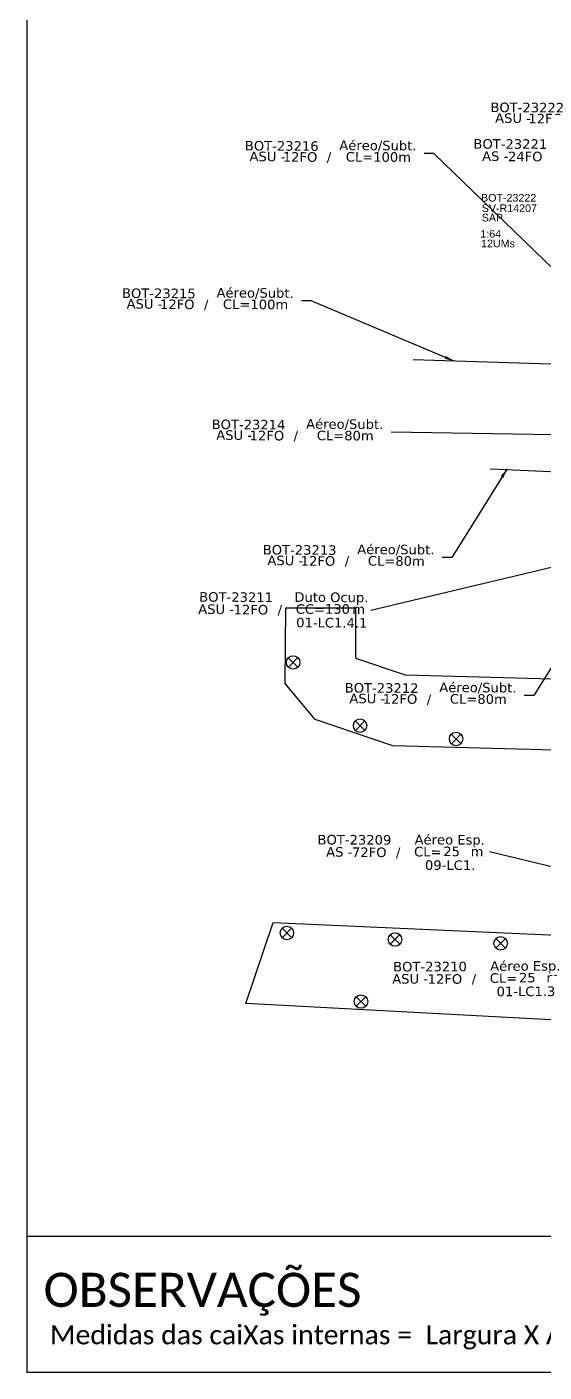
# Model space of a CAD drawing. Extents: x -89 to 749, y 705 to 1299.
# Drawn here: x -89.3 to 18.9, y 705 to 986.5 of the extents above; entities that cross this region are included whole.
import ezdxf
from ezdxf.enums import TextEntityAlignment as Align

# ---------------------------------------------------------------- set-up
doc = ezdxf.new("R2010")
doc.units = 0
doc.layers.add("20.0-LEGENDA DOS CDO'S", color=1, linetype='Continuous', lineweight=0)
for name, color, linetype in [('CAP a instalar', 1, 'Continuous'), ('label_cabos', 7, 'Continuous'), ('Legenda', 1, 'Continuous'), ('locais', 7, 'Continuous'), ('QUADRA', 7, 'Continuous')]:
    doc.layers.add(name, color=color, linetype=linetype)
doc.layers.add('EXTRA', color=50, linetype='Continuous', plot=False)
doc.styles.add('ARIAL', font='arial.ttf')
doc.styles.add('siredit', font='verdana.ttf')
doc.styles.add('WMF-Calibri0', font='calibri.ttf')
doc.dimstyles.new('CC', dxfattribs={"dimtxt": 1, "dimasz": 2, "dimexe": 0.18, "dimexo": 0.0625, "dimgap": 0.09, "dimtad": 0, "dimdec": 0, "dimrnd": 1, "dimzin": 0, "dimdsep": 46, "dimtxsty": 'siredit', "dimblk": 'NONE', "dimcen": 0, "dimse1": 1, "dimse2": 1, "dimsd1": 1, "dimsd2": 1, "dimclrt": 7, "dimadec": 0, "dimazin": 0, "dimtfac": 1, "dimtdec": 0, "dimtofl": 0, "dimtmove": 0, "dimatfit": 3, "dimfxl": 0, "dimtolj": 1, "dimtzin": 0, "dimarcsym": 0})

# ---------------------------------------------------------------- blocks, each defined once
blk = doc.blocks.new('LEGENDA DOS CABOS')
at = {"layer": 'EXTRA', "color": 0, "style": 'siredit'}
for tag, p in [('ID', (4.6, 0.97)), ('XX', (9.03, 0.97))]:
    blk.add_attdef(tag, text='', height=0.48, rotation=359.69, dxfattribs=at).set_placement(p, align=Align.MIDDLE_CENTER)
at = {"layer": 'Legenda', "color": 0, "style": 'siredit'}
for tag, p in [('TIPO_CABO', (1.31, 0)), ('CABO', (4.69, -0.05)), ('/', (6.81, -0.05)), ('METROS', (10.03, -0.05))]:
    blk.add_attdef(tag, text='', height=0.8, rotation=359.69, dxfattribs=at).set_placement(p, align=Align.MIDDLE_CENTER)
blk = doc.blocks.new('_None')
blk = doc.blocks.new('Inst CB ESP CFOA-SM-AS-80-TS-72')
at = {"layer": 'label_cabos', "color": 0, "style": 'siredit'}
for tag, flags, p in [('ID_ATIVIDADE', 3, (1.31, 2.67)), ('FATOR', 1, (11.56, 2.55))]:
    blk.add_attdef(tag, text='', height=0.8, rotation=359.69, dxfattribs=dict(at, flags=flags)).set_placement(p, align=Align.MIDDLE_CENTER)
for tag, p in [('DESTINO_CABO', (3.13, 1.26)), ('TIPO_CABO', (13.11, 1.24)), ('TIPO_CABO', (1.76, 0)), ('CABO', (4.69, -0.05)), ('/', (7.71, -0.05)), ('LANCE', (10.81, 0)), ('UND', (15.96, 0)), ('FID', (13.15, -1.41))]:
    blk.add_attdef(tag, text='', height=0.8, rotation=359.69, dxfattribs=at).set_placement(p, align=Align.MIDDLE_CENTER)
blk.add_attdef('QTDE', (12.43, -0.47), '', height=0.8, rotation=359.69, dxfattribs=at)
blk = doc.blocks.new('Inst CB ESP CFOA-SM-AS-80-TS-24')
at = {"layer": 'label_cabos', "color": 0, "style": 'siredit'}
for tag, flags, p in [('ID_ATIVIDADE', 3, (1.31, 2.67)), ('FATOR', 1, (11.56, 2.55))]:
    blk.add_attdef(tag, text='', height=1, rotation=359.69, dxfattribs=dict(at, flags=flags)).set_placement(p, align=Align.MIDDLE_CENTER)
for tag, p in [('DESTINO_CABO', (3.13, 1.26)), ('TIPO_CABO', (13.11, 1.24)), ('TIPO_CABO', (1.76, 0)), ('CABO', (4.69, -0.05)), ('/', (7.71, -0.05)), ('LANCE', (10.81, 0)), ('UND', (15.96, 0)), ('FID', (13.15, -1.41))]:
    blk.add_attdef(tag, text='', height=1, rotation=359.69, dxfattribs=at).set_placement(p, align=Align.MIDDLE_CENTER)
blk.add_attdef('QTDE', (12.43, -0.47), '', height=1, rotation=359.69, dxfattribs=at)
blk = doc.blocks.new('Inst CB ESP CFOA-SM-ASU-120-S-12')
at = {"layer": 'label_cabos', "color": 0, "style": 'siredit'}
for tag, flags, p in [('ID_ATIVIDADE', 3, (1.31, 2.67)), ('FATOR', 1, (11.56, 2.55))]:
    blk.add_attdef(tag, text='', height=1, rotation=359.69, dxfattribs=dict(at, flags=flags)).set_placement(p, align=Align.MIDDLE_CENTER)
for tag, p in [('DESTINO_CABO', (3.13, 1.26)), ('TIPO_CABO', (13.11, 1.24)), ('TIPO_CABO', (1.26, 0)), ('CABO', (4.69, -0.05)), ('/', (7.71, -0.05)), ('LANCE', (10.81, 0)), ('UND', (15.96, 0)), ('FID', (13.15, -1.41))]:
    blk.add_attdef(tag, text='', height=1, rotation=359.69, dxfattribs=at).set_placement(p, align=Align.MIDDLE_CENTER)
blk.add_attdef('QTDE', (12.43, -0.47), '', height=1, rotation=359.69, dxfattribs=at)
blk = doc.blocks.new('Inst CB DT OCUP CFOA-SM-ASU-120-S-12')
at = {"layer": 'label_cabos', "color": 0, "style": 'siredit'}
for tag, flags, p in [('ID_ATIVIDADE', 3, (1.31, 2.67)), ('FATOR', 1, (11.56, 2.55))]:
    blk.add_attdef(tag, text='', height=1, rotation=359.69, dxfattribs=dict(at, flags=flags)).set_placement(p, align=Align.MIDDLE_CENTER)
for tag, p in [('DESTINO_CABO', (3.13, 1.26)), ('TIPO_CABO', (13.11, 1.24)), ('TIPO_CABO', (1.26, 0)), ('CABO', (4.69, -0.05)), ('/', (7.71, -0.05)), ('LANCE', (10.91, 0)), ('UND', (15.96, 0)), ('FID', (13.15, -1.41))]:
    blk.add_attdef(tag, text='', height=1, rotation=359.69, dxfattribs=at).set_placement(p, align=Align.MIDDLE_CENTER)
blk.add_attdef('QTDE', (12.43, -0.47), '', height=1, rotation=359.69, dxfattribs=at)

msp = doc.modelspace()

# ---------------------------------------------------------------- linework, layer by layer
msp.add_lwpolyline([(-89.32, 705.02), (749.25, 705.02), (749.25, 1299.02), (-89.32, 1299.02), (-89.32, 705.02)])
at = {"color": 7}
msp.add_lwpolyline([(-89.24, 733.5), (237.71, 733.5), (237.71, 705.02)], dxfattribs=at)
at = {"layer": 'CAP a instalar', "color": 252, "ltscale": 5}
for points in [[(69.81, 893.67), (53.52, 893.64), (55.6, 914.82), (-8.51, 916.89)], [(69.02, 892.13), (53.25, 891.94), (7.66, 893.99)]]:
    msp.add_lwpolyline(points, dxfattribs=at)
at = {"layer": 'locais', "color": 10}
for points in [[(-32.6, 852.55), (-34.61, 854.53)], [(-32.61, 854.54), (-34.59, 852.53)], [(-18.58, 839.32), (-20.59, 841.3)], [(-18.6, 841.31), (-20.58, 839.3)], [(1.51, 836.54), (-0.5, 838.52)], [(1.49, 838.54), (-0.49, 836.53)], [(-33.89, 795.93), (-35.9, 797.91)], [(-33.91, 797.93), (-35.88, 795.92)], [(-11.27, 794.57), (-13.28, 796.55)], [(-11.29, 796.57), (-13.26, 794.56)], [(10.82, 793.77), (8.81, 795.75)], [(10.81, 795.76), (8.83, 793.75)], [(-18.41, 781.58), (-20.41, 783.56)], [(-18.42, 783.58), (-20.4, 781.57)]]:
    msp.add_lwpolyline(points, dxfattribs=at)
for centre in [(-33.6, 853.54), (-19.59, 840.31), (0.5, 837.53), (-34.9, 796.92), (-12.27, 795.56), (9.82, 794.76), (-19.41, 782.57)]:
    msp.add_circle(centre, 1.41, dxfattribs=at)
at = {"layer": 'QUADRA'}
for points in [[(-35.22, 864.91), (-35.31, 849.18)], [(-20.39, 864.91), (-35.22, 864.91)], [(46.13, 849.33), (-10.1, 850.89), (-20.3, 854.32), (-20.48, 854.54), (-20.48, 864.91)], [(44.59, 834.53), (-12.74, 836.12), (-29.02, 841.61), (-35.31, 849.18)], [(35.93, 777.93), (-43.51, 782.13), (-37.77, 799.14), (38.78, 795.72)]]:
    msp.add_lwpolyline(points, dxfattribs=at)

# ---------------------------------------------------------------- block references
at = {"layer": 'label_cabos', "color": 0, "lineweight": 0}
ref = msp.add_blockref('LEGENDA DOS CABOS', (6.93, 966.41), dxfattribs=dict(at, xscale=2, yscale=2, zscale=2))
ref.add_attrib('ID', 'BOT-23222', dxfattribs={"color": 0, "height": 2, "rotation": 359.69, "style": 'siredit'}).set_placement((15.4, 969.67), align=Align.MIDDLE_CENTER)
ref.add_attrib('CABO', '12FO', dxfattribs={"color": 0, "height": 2, "rotation": 359.69, "style": 'siredit'}).set_placement((19.25, 967.36), align=Align.MIDDLE_CENTER)
ref.add_attrib('METROS', 'CL=80m', dxfattribs={"color": 0, "height": 2, "rotation": 359.69, "style": 'siredit'}).set_placement((35.64, 967.36), align=Align.MIDDLE_CENTER)
ref.add_attrib('XX', 'Aéreo/Subt.', dxfattribs={"color": 0, "height": 2, "rotation": 359.69, "style": 'siredit'}).set_placement((35.54, 969.75), align=Align.MIDDLE_CENTER)
ref.add_attrib('/', '/', dxfattribs={"color": 0, "height": 2, "rotation": 359.69, "style": 'siredit'}).set_placement((25.31, 967.36), align=Align.MIDDLE_CENTER)
ref.add_attrib('TIPO_CABO', 'ASU -', dxfattribs={"color": 0, "height": 2, "rotation": 359.69, "style": 'siredit'}).set_placement((12.41, 967.45), align=Align.MIDDLE_CENTER)
ref = msp.add_blockref('LEGENDA DOS CABOS', (-44.47, 958.38), dxfattribs=dict(at, xscale=2, yscale=2, zscale=2))
ref.add_attrib('ID', 'BOT-23216', dxfattribs={"color": 0, "height": 2, "rotation": 359.69, "style": 'siredit'}).set_placement((-35.99, 961.64), align=Align.MIDDLE_CENTER)
ref.add_attrib('CABO', '12FO', dxfattribs={"color": 0, "height": 2, "rotation": 359.69, "style": 'siredit'}).set_placement((-32.15, 959.33), align=Align.MIDDLE_CENTER)
ref.add_attrib('METROS', 'CL=100m', dxfattribs={"color": 0, "height": 2, "rotation": 359.69, "style": 'siredit'}).set_placement((-15.76, 959.33), align=Align.MIDDLE_CENTER)
ref.add_attrib('XX', 'Aéreo/Subt.', dxfattribs={"color": 0, "height": 2, "rotation": 359.69, "style": 'siredit'}).set_placement((-15.86, 961.73), align=Align.MIDDLE_CENTER)
ref.add_attrib('/', '/', dxfattribs={"color": 0, "height": 2, "rotation": 359.69, "style": 'siredit'}).set_placement((-26.09, 959.33), align=Align.MIDDLE_CENTER)
ref.add_attrib('TIPO_CABO', 'ASU -', dxfattribs={"color": 0, "height": 2, "rotation": 359.69, "style": 'siredit'}).set_placement((-38.99, 959.43), align=Align.MIDDLE_CENTER)
at = {"layer": 'label_cabos'}
ref = msp.add_blockref('Inst CB ESP CFOA-SM-AS-80-TS-24', (5.6, 959.5), dxfattribs=dict(at, xscale=1.999999999999999, yscale=2, zscale=2, rotation=0.1315642866257035))
ref.add_attrib('DESTINO_CABO', 'BOT-23221', dxfattribs={"color": 0, "height": 2, "rotation": 359.8216, "style": 'siredit'}).set_placement((11.85, 962.04), align=Align.MIDDLE_CENTER)
ref.add_attrib('TIPO_CABO', 'Aéreo Esp.', dxfattribs={"color": 0, "height": 2, "rotation": 359.8216, "style": 'siredit'}).set_placement((31.81, 962.05), align=Align.MIDDLE_CENTER)
ref.add_attrib('CABO', '24FO', dxfattribs={"color": 0, "height": 2, "rotation": 359.8216, "style": 'siredit'}).set_placement((14.97, 959.42), align=Align.MIDDLE_CENTER)
ref.add_attrib('/', '/', dxfattribs={"color": 0, "height": 2, "rotation": 359.8216, "style": 'siredit'}).set_placement((21.02, 959.43), align=Align.MIDDLE_CENTER)
ref.add_attrib('TIPO_CABO', 'AS - ', dxfattribs={"color": 0, "height": 2, "rotation": 359.8216, "style": 'siredit'}).set_placement((9.12, 959.5), align=Align.MIDDLE_CENTER)
ref.add_attrib('FID', '04-LC1.5', dxfattribs={"color": 0, "height": 2, "rotation": 359.8216, "style": 'siredit'}).set_placement((31.9, 956.73), align=Align.MIDDLE_CENTER)
ref.add_attrib('LANCE', 'CL=', dxfattribs={"color": 0, "height": 2, "rotation": 359.8216, "style": 'siredit'}).set_placement((27.21, 959.55), align=Align.MIDDLE_CENTER)
ref.add_attrib('QTDE', '30', (30.46, 958.61), dxfattribs={"color": 0, "height": 2, "rotation": 359.8216, "style": 'siredit'})
ref.add_attrib('UND', 'm', dxfattribs={"color": 0, "height": 2, "rotation": 359.8216, "style": 'siredit'}).set_placement((37.52, 959.58), align=Align.MIDDLE_CENTER)
at = {"layer": 'label_cabos', "color": 0, "lineweight": 0}
ref = msp.add_blockref('LEGENDA DOS CABOS', (-70.18, 927.53), dxfattribs=dict(at, xscale=2, yscale=2, zscale=2))
ref.add_attrib('ID', 'BOT-23215', dxfattribs={"color": 0, "height": 2, "rotation": 359.69, "style": 'siredit'}).set_placement((-61.7, 930.79), align=Align.MIDDLE_CENTER)
ref.add_attrib('CABO', '12FO', dxfattribs={"color": 0, "height": 2, "rotation": 359.69, "style": 'siredit'}).set_placement((-57.85, 928.48), align=Align.MIDDLE_CENTER)
ref.add_attrib('METROS', 'CL=100m', dxfattribs={"color": 0, "height": 2, "rotation": 359.69, "style": 'siredit'}).set_placement((-41.46, 928.48), align=Align.MIDDLE_CENTER)
ref.add_attrib('XX', 'Aéreo/Subt.', dxfattribs={"color": 0, "height": 2, "rotation": 359.69, "style": 'siredit'}).set_placement((-41.56, 930.88), align=Align.MIDDLE_CENTER)
ref.add_attrib('/', '/', dxfattribs={"color": 0, "height": 2, "rotation": 359.69, "style": 'siredit'}).set_placement((-51.79, 928.48), align=Align.MIDDLE_CENTER)
ref.add_attrib('TIPO_CABO', 'ASU -', dxfattribs={"color": 0, "height": 2, "rotation": 359.69, "style": 'siredit'}).set_placement((-64.7, 928.57), align=Align.MIDDLE_CENTER)
ref = msp.add_blockref('LEGENDA DOS CABOS', (-51.42, 900.07), dxfattribs=dict(at, xscale=2, yscale=2, zscale=2))
ref.add_attrib('ID', 'BOT-23214', dxfattribs={"color": 0, "height": 2, "rotation": 359.69, "style": 'siredit'}).set_placement((-42.94, 903.33), align=Align.MIDDLE_CENTER)
ref.add_attrib('CABO', '12FO', dxfattribs={"color": 0, "height": 2, "rotation": 359.69, "style": 'siredit'}).set_placement((-39.09, 901.02), align=Align.MIDDLE_CENTER)
ref.add_attrib('METROS', 'CL=80m', dxfattribs={"color": 0, "height": 2, "rotation": 359.69, "style": 'siredit'}).set_placement((-22.7, 901.02), align=Align.MIDDLE_CENTER)
ref.add_attrib('XX', 'Aéreo/Subt.', dxfattribs={"color": 0, "height": 2, "rotation": 359.69, "style": 'siredit'}).set_placement((-22.81, 903.42), align=Align.MIDDLE_CENTER)
ref.add_attrib('/', '/', dxfattribs={"color": 0, "height": 2, "rotation": 359.69, "style": 'siredit'}).set_placement((-33.04, 901.02), align=Align.MIDDLE_CENTER)
ref.add_attrib('TIPO_CABO', 'ASU -', dxfattribs={"color": 0, "height": 2, "rotation": 359.69, "style": 'siredit'}).set_placement((-45.94, 901.12), align=Align.MIDDLE_CENTER)
ref = msp.add_blockref('LEGENDA DOS CABOS', (-40.72, 873.83), dxfattribs=dict(at, xscale=2, yscale=2, zscale=2))
ref.add_attrib('ID', 'BOT-23213', dxfattribs={"color": 0, "height": 2, "rotation": 359.69, "style": 'siredit'}).set_placement((-32.24, 877.09), align=Align.MIDDLE_CENTER)
ref.add_attrib('CABO', '12FO', dxfattribs={"color": 0, "height": 2, "rotation": 359.69, "style": 'siredit'}).set_placement((-28.4, 874.78), align=Align.MIDDLE_CENTER)
ref.add_attrib('METROS', 'CL=80m', dxfattribs={"color": 0, "height": 2, "rotation": 359.69, "style": 'siredit'}).set_placement((-12.01, 874.78), align=Align.MIDDLE_CENTER)
ref.add_attrib('XX', 'Aéreo/Subt.', dxfattribs={"color": 0, "height": 2, "rotation": 359.69, "style": 'siredit'}).set_placement((-12.11, 877.18), align=Align.MIDDLE_CENTER)
ref.add_attrib('/', '/', dxfattribs={"color": 0, "height": 2, "rotation": 359.69, "style": 'siredit'}).set_placement((-22.34, 874.78), align=Align.MIDDLE_CENTER)
ref.add_attrib('TIPO_CABO', 'ASU -', dxfattribs={"color": 0, "height": 2, "rotation": 359.69, "style": 'siredit'}).set_placement((-35.24, 874.88), align=Align.MIDDLE_CENTER)
ref = msp.add_blockref('Inst CB DT OCUP CFOA-SM-ASU-120-S-12', (-51.81, 864.69), dxfattribs=dict(at, xscale=2, yscale=2, zscale=2))
ref.add_attrib('DESTINO_CABO', 'BOT-23211', dxfattribs={"color": 0, "height": 2, "rotation": 359.69, "style": 'siredit'}).set_placement((-45.54, 867.22), align=Align.MIDDLE_CENTER)
ref.add_attrib('CABO', '12FO', dxfattribs={"color": 0, "height": 2, "rotation": 359.69, "style": 'siredit'}).set_placement((-42.44, 864.59), align=Align.MIDDLE_CENTER)
ref.add_attrib('TIPO_CABO', 'Duto Ocup.', dxfattribs={"color": 0, "height": 2, "rotation": 359.69, "style": 'siredit'}).set_placement((-25.59, 867.18), align=Align.MIDDLE_CENTER)
ref.add_attrib('/', '/', dxfattribs={"color": 0, "height": 2, "rotation": 359.69, "style": 'siredit'}).set_placement((-36.38, 864.59), align=Align.MIDDLE_CENTER)
ref.add_attrib('TIPO_CABO', 'ASU - ', dxfattribs={"color": 0, "height": 2, "rotation": 359.69, "style": 'siredit'}).set_placement((-49.28, 864.68), align=Align.MIDDLE_CENTER)
ref.add_attrib('FID', '01-LC1.4.1', dxfattribs={"color": 0, "height": 2, "rotation": 359.69, "style": 'siredit'}).set_placement((-25.51, 861.86), align=Align.MIDDLE_CENTER)
ref.add_attrib('LANCE', 'CC=', dxfattribs={"color": 0, "height": 2, "rotation": 359.69, "style": 'siredit'}).set_placement((-29.99, 864.7), align=Align.MIDDLE_CENTER)
ref.add_attrib('QTDE', '130', (-26.95, 863.74), dxfattribs={"color": 0, "height": 2, "rotation": 359.69, "style": 'siredit'})
ref.add_attrib('UND', 'm', dxfattribs={"color": 0, "height": 2, "rotation": 359.69, "style": 'siredit'}).set_placement((-19.88, 864.7), align=Align.MIDDLE_CENTER)
ref = msp.add_blockref('LEGENDA DOS CABOS', (-23.56, 844.94), dxfattribs=dict(at, xscale=2, yscale=2, zscale=2))
ref.add_attrib('ID', 'BOT-23212', dxfattribs={"color": 0, "height": 2, "rotation": 359.69, "style": 'siredit'}).set_placement((-15.08, 848.2), align=Align.MIDDLE_CENTER)
ref.add_attrib('CABO', '12FO', dxfattribs={"color": 0, "height": 2, "rotation": 359.69, "style": 'siredit'}).set_placement((-11.23, 845.89), align=Align.MIDDLE_CENTER)
ref.add_attrib('METROS', 'CL=80m', dxfattribs={"color": 0, "height": 2, "rotation": 359.69, "style": 'siredit'}).set_placement((5.16, 845.89), align=Align.MIDDLE_CENTER)
ref.add_attrib('XX', 'Aéreo/Subt.', dxfattribs={"color": 0, "height": 2, "rotation": 359.69, "style": 'siredit'}).set_placement((5.06, 848.29), align=Align.MIDDLE_CENTER)
ref.add_attrib('/', '/', dxfattribs={"color": 0, "height": 2, "rotation": 359.69, "style": 'siredit'}).set_placement((-5.17, 845.89), align=Align.MIDDLE_CENTER)
ref.add_attrib('TIPO_CABO', 'ASU -', dxfattribs={"color": 0, "height": 2, "rotation": 359.69, "style": 'siredit'}).set_placement((-18.08, 845.99), align=Align.MIDDLE_CENTER)
at = {"layer": 'label_cabos'}
ref = msp.add_blockref('Inst CB ESP CFOA-SM-AS-80-TS-72', (-27.04, 813.89), dxfattribs=dict(at, xscale=1.999999999999999, yscale=2, zscale=2, rotation=0.131564286625704))
ref.add_attrib('DESTINO_CABO', 'BOT-23209', dxfattribs={"color": 0, "height": 2, "rotation": 359.8216, "style": 'siredit'}).set_placement((-20.78, 816.43), align=Align.MIDDLE_CENTER)
ref.add_attrib('CABO', '72FO', dxfattribs={"color": 0, "height": 2, "rotation": 359.8216, "style": 'siredit'}).set_placement((-17.67, 813.81), align=Align.MIDDLE_CENTER)
ref.add_attrib('LANCE', 'CL=', dxfattribs={"color": 0, "height": 2, "rotation": 359.8216, "style": 'siredit'}).set_placement((-5.42, 813.94), align=Align.MIDDLE_CENTER)
ref.add_attrib('TIPO_CABO', 'Aéreo Esp.', dxfattribs={"color": 0, "height": 2, "rotation": 359.8216, "style": 'siredit'}).set_placement((-0.83, 816.44), align=Align.MIDDLE_CENTER)
ref.add_attrib('/', '/', dxfattribs={"color": 0, "height": 2, "rotation": 359.8216, "style": 'siredit'}).set_placement((-11.61, 813.82), align=Align.MIDDLE_CENTER)
ref.add_attrib('TIPO_CABO', 'AS - ', dxfattribs={"color": 0, "height": 2, "rotation": 359.8216, "style": 'siredit'}).set_placement((-23.51, 813.89), align=Align.MIDDLE_CENTER)
ref.add_attrib('FID', '09-LC1.', dxfattribs={"color": 0, "height": 2, "rotation": 359.8216, "style": 'siredit'}).set_placement((-0.74, 811.12), align=Align.MIDDLE_CENTER)
ref.add_attrib('QTDE', '25', (-2.18, 813), dxfattribs={"color": 0, "height": 2, "rotation": 359.8216, "style": 'siredit'})
ref.add_attrib('UND', 'm', dxfattribs={"color": 0, "height": 2, "rotation": 359.8216, "style": 'siredit'}).set_placement((4.89, 813.97), align=Align.MIDDLE_CENTER)
ref = msp.add_blockref('Inst CB ESP CFOA-SM-ASU-120-S-12', (-11.2, 787.32), dxfattribs=dict(at, xscale=2, yscale=2, zscale=2, rotation=0.4634636983126731))
ref.add_attrib('DESTINO_CABO', 'BOT-23210', dxfattribs={"color": 0, "height": 2, "rotation": 0.1535, "style": 'siredit'}).set_placement((-4.96, 789.89), align=Align.MIDDLE_CENTER)
ref.add_attrib('TIPO_CABO', 'Aéreo Esp.', dxfattribs={"color": 0, "height": 2, "rotation": 0.1535, "style": 'siredit'}).set_placement((14.99, 790.02), align=Align.MIDDLE_CENTER)
ref.add_attrib('CABO', '12FO', dxfattribs={"color": 0, "height": 2, "rotation": 0.1535, "style": 'siredit'}).set_placement((-1.83, 787.29), align=Align.MIDDLE_CENTER)
ref.add_attrib('/', '/', dxfattribs={"color": 0, "height": 2, "rotation": 0.1535, "style": 'siredit'}).set_placement((4.23, 787.34), align=Align.MIDDLE_CENTER)
ref.add_attrib('TIPO_CABO', 'ASU - ', dxfattribs={"color": 0, "height": 2, "rotation": 0.1535, "style": 'siredit'}).set_placement((-8.68, 787.33), align=Align.MIDDLE_CENTER)
ref.add_attrib('FID', '01-LC1.3', dxfattribs={"color": 0, "height": 2, "rotation": 0.1535, "style": 'siredit'}).set_placement((15.12, 784.7), align=Align.MIDDLE_CENTER)
ref.add_attrib('LANCE', 'CL=', dxfattribs={"color": 0, "height": 2, "rotation": 0.1535, "style": 'siredit'}).set_placement((10.42, 787.49), align=Align.MIDDLE_CENTER)
ref.add_attrib('QTDE', '25', (13.66, 786.57), dxfattribs={"color": 0, "height": 2, "rotation": 0.1535, "style": 'siredit'})
ref.add_attrib('UND', 'm', dxfattribs={"color": 0, "height": 2, "rotation": 0.1535, "style": 'siredit'}).set_placement((20.73, 787.58), align=Align.MIDDLE_CENTER)

# ---------------------------------------------------------------- texts
at = {"color": 7, "style": 'WMF-Calibri0'}
msp.add_text('OBSERVAÇÕES', height=7.1308, dxfattribs=at).set_placement((-85.83, 718.67))
at = {"color": 7, "insert": (-84.48, 714.83), "char_height": 4, "width": 658.8434, "attachment_point": 1, "style": 'WMF-Calibri0'}
msp.add_mtext('Medidas das caiXas internas =  Largura X Altura X Profundidade (cm)', dxfattribs=at)
at = {"layer": "20.0-LEGENDA DOS CDO'S", "color": 1, "style": 'ARIAL'}
for s, p in [('BOT-23222', (5.72, 949.98)), ('  SV-R14207', (4.63, 947.8)), ('  SAP', (4.63, 945.83)), ('  1:64', (4.33, 942.44)), ('12UMs', (5.73, 940.42))]:
    msp.add_text(s, height=1.6, rotation=359.9724, dxfattribs=at).set_placement(p)

# ---------------------------------------------------------------- leaders
at = {"layer": 'label_cabos'}
for points in [[(28.58, 928.35), (-4.16, 960.05), (-6.16, 960.05)], [(0.09, 916.61), (-29.86, 929.2), (-31.86, 929.2)], [(45.28, 900.72), (-13.11, 901.74)], [(11.18, 894.05), (-0.41, 875.5), (-2.41, 875.5)], [(40.42, 878.2), (-17.36, 864.43)], [(28.35, 865.17), (16.76, 846.61), (14.76, 846.61)], [(44.85, 804.98), (7.46, 813.87)]]:
    msp.add_leader(points, dimstyle='CC', override={"dimgap": 0.09, "dimtad": 0}, dxfattribs=at)

doc.saveas('drawing.dxf')
